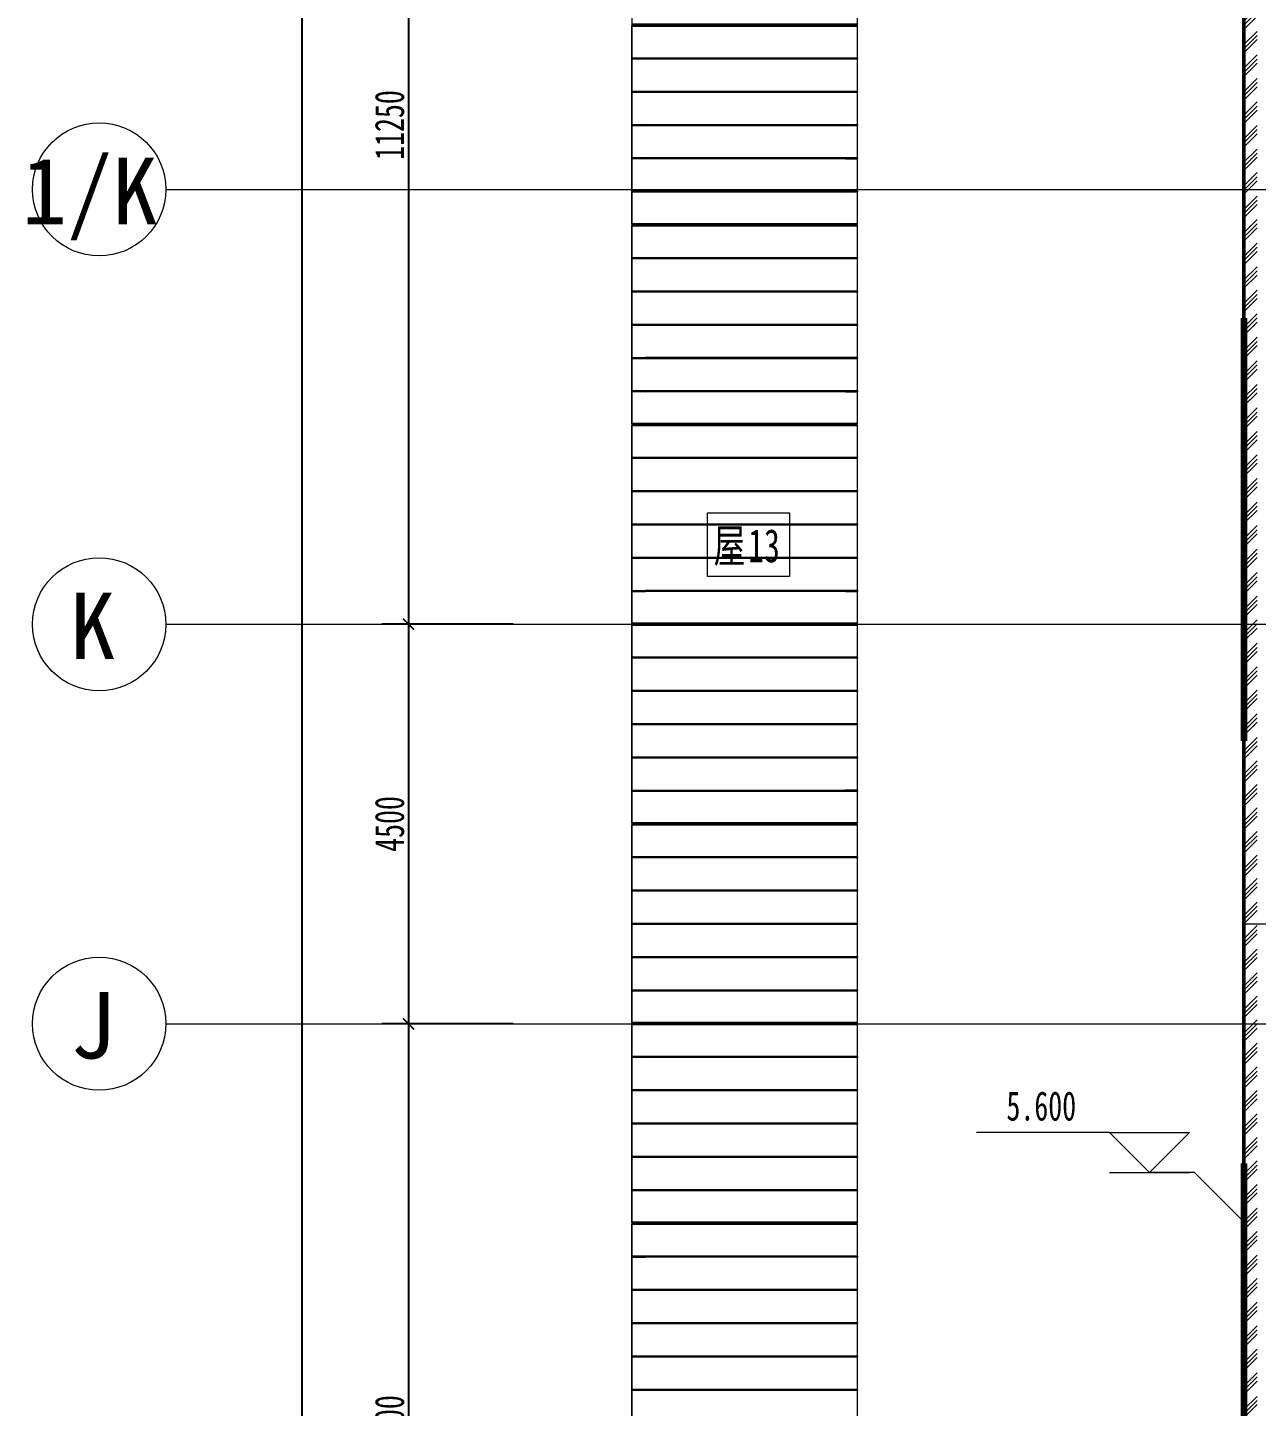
# Model space of a CAD drawing. Header units: millimetres. Extents: x 124696 to 347024, y 412631 to 564609.
# Drawn here: x 124719 to 138562, y 515040 to 530575 of the extents above; entities that cross this region are included whole.
import ezdxf

# ---------------------------------------------------------------- set-up
doc = ezdxf.new("R2010")
doc.units = ezdxf.units.MM
doc.header["$LTSCALE"] = 1500
doc.header["$MEASUREMENT"] = 0
for name, pattern in [('二层平面图$0$Aligning Line', [6.35, 3.175, -3.175]), ('二层平面图$0$IMPORT-216002', [3, 2, -1]), ('二层平面图$0$轴网线_12_3_3_3 mm', [21, 12, -3, 3, -3])]:
    doc.linetypes.add(name, pattern=pattern)
doc.layers.add('0-建筑底图', color=7, linetype='Continuous')
for name, color, linetype, lineweight in [('二层平面图$0$0-1', 7, 'Continuous', 5), ('二层平面图$0$A-ANNO-AXIS-TEXT', 7, 'Continuous', 15), ('二层平面图$0$A-ANNO-IDEN-LEVL', 3, 'Continuous', 15), ('二层平面图$0$A-COLU', 7, 'Continuous', 9), ('二层平面图$0$A-LINE', 7, 'Continuous', 9), ('二层平面图$0$A-LINE-1', 7, '二层平面图$0$IMPORT-216002', 9), ('二层平面图$0$A-LINE-4', 7, '二层平面图$0$Aligning Line', 100), ('二层平面图$0$A-ROOF', 241, 'Continuous', 9), ('二层平面图$0$A-ROOF-3', 50, 'Continuous', 50), ('二层平面图$0$A-ROOF-GRID-1', 9, 'Continuous', 9), ('二层平面图$0$A-WALL-CURT-PANEL-2', 7, 'Continuous', 9), ('二层平面图$0$A-WALL-CURT-PANEL-4', 140, 'Continuous', 9), ('二层平面图$0$A-WALL-CURT-STILE-2', 7, 'Continuous', 9), ('二层平面图$0$ANNO-DIMS', 3, 'Continuous', 15), ('二层平面图$0$ANNO-DOTE-1', 10, '二层平面图$0$轴网线_12_3_3_3 mm', 15), ('二层平面图$0$ANNO-TEXT', 7, 'Continuous', 15), ('二层平面图$0$ANNO-TEXT-1', 1, 'Continuous', 15)]:
    doc.layers.add(name, color=color, linetype=linetype, lineweight=lineweight)
doc.styles.add('二层平面图$0$黑体', font='simhei.ttf', dxfattribs={"width": 0.7, "height": 375})
doc.styles.add('二层平面图$0$黑体_3', font='simhei.ttf', dxfattribs={"height": 750})
doc.styles.add('二层平面图$0$黑体_5', font='simhei.ttf', dxfattribs={"width": 0.7, "height": 330})
doc.dimstyles.new('二层平面图$0$直线_2_2mm_黑体_引线_文字在上', dxfattribs={"dimscale": 304.8, "dimtxt": 412.811453, "dimasz": 0.393701, "dimexe": 0.984252, "dimexo": 0.0625, "dimgap": 0.147638, "dimtad": 1, "dimdec": 0, "dimzin": 0, "dimdsep": 46, "dimtxsty": '二层平面图$0$黑体_5', "dimblk1": '二层平面图$0$_Oblique', "dimblk2": '二层平面图$0$_Oblique', "dimsah": 1, "dimcen": 0.09, "dimazin": 0, "dimtfac": 1, "dimtdec": 4, "dimtix": 1, "dimtmove": 0, "dimatfit": 3, "dimfxl": 3.937008, "dimfxlon": 1, "dimtvp": 1, "dimtolj": 1, "dimtzin": 0, "dimarcsym": 2})

# ---------------------------------------------------------------- blocks, each defined once
blk = doc.blocks.new('二层平面图$0$屋顶檐口1 - 屋顶檐口1-2761451-104-2F')
at = {"layer": '二层平面图$0$A-ROOF-GRID-1'}
h = blk.add_hatch(dxfattribs=at)
h.set_pattern_fill('FP_47', color=256, style=0, pattern_type=2)
h.set_pattern_definition([(45, (0, 0), (-132.58252, 132.58252), []), (45, (46.88, 0), (0, 265.16504), []), (45, (-46.88, 0), (0, 265.16504), [])])
h.paths.add_polyline_path([(-6750, 49450), (-600, 49450), (-600, 49600), (-6600, 49600), (-6600, 89850), (9000, 89850), (9000, 90000), (-6750, 90000), (-6750, 49568)])
h.paths.add_polyline_path([(8912, 49450), (8965, 49450), (8965, 49600), (-550, 49600), (-550, 49450), (8831, 49450)])
at = {"layer": '二层平面图$0$A-ROOF-3'}
blk.add_line((-6750, 49450), (-6750, 90000), dxfattribs=at)
blk = doc.blocks.new('二层平面图$0$SHS-Roof-center_rvt-1-104-2F')
at = {"layer": '二层平面图$0$A-ROOF'}
blk.add_blockref('二层平面图$0$屋顶檐口1 - 屋顶檐口1-2761451-104-2F', (0, 0), dxfattribs=at)
blk = doc.blocks.new('二层平面图$0$廊子单元01 - 廊子单元01-12764968-104-2F')
at = {"layer": '二层平面图$0$A-WALL-CURT-PANEL-2'}
for p, q in [((-146, 2245), (-146, 2237)), ((2396, 2245), (-146, 2245)), ((-146, 2237), (2396, 2237)), ((-146, 2237), (-146, 13)), ((2396, 2237), (2396, 2245)), ((2396, 13), (2396, 2237)), ((-146, 13), (2396, 13)), ((-146, 13), (-146, 5)), ((-146, 5), (2396, 5)), ((2396, 5), (2396, 13)), ((-146, -5), (-146, -13)), ((2396, -5), (-146, -5)), ((-146, -13), (2396, -13)), ((-146, -13), (-146, -2237)), ((2396, -13), (2396, -5)), ((2396, -2237), (2396, -13)), ((-146, -2237), (2396, -2237)), ((-146, -2237), (-146, -2245)), ((-146, -2245), (2396, -2245)), ((2396, -2245), (2396, -2237))]:
    blk.add_line(p, q, dxfattribs=at)
blk = doc.blocks.new('二层平面图$0$顶板轮廓组 - 顶板轮廓组-7793063-104-2F')
at = {"layer": '二层平面图$0$A-WALL-CURT-PANEL-2'}
for p, q in [((-7863, -1483), (-7855, -1483)), ((-7855, -1483), (-5631, -1483)), ((-5631, -1483), (-5623, -1483))]:
    blk.add_line(p, q, dxfattribs=at)
blk = doc.blocks.new('二层平面图$0$钢板肋 - 钢板肋-7793064-104-2F')
at = {"layer": '二层平面图$0$A-WALL-CURT-PANEL-2'}
for p, q in [((392, -814), (396, -807)), ((392, -814), (511, -879)), ((515, -872), (396, -807)), ((511, -879), (515, -872)), ((511, -879), (2483, -1963)), ((2487, -1956), (515, -872)), ((2487, -1956), (2483, -1963)), ((2483, -1963), (2619, -2037)), ((2623, -2030), (2487, -1956)), ((2619, -2037), (2623, -2030))]:
    blk.add_line(p, q, dxfattribs=at)
blk = doc.blocks.new('二层平面图$0$钢板肋 - 钢板肋-7793144-104-2F')
at = {"layer": '二层平面图$0$A-WALL-CURT-PANEL-2'}
for p, q in [((545, -856), (549, -849)), ((545, -856), (666, -919)), ((669, -912), (549, -849)), ((666, -919), (669, -912)), ((666, -919), (2664, -1954)), ((2667, -1946), (669, -912)), ((2667, -1946), (2664, -1954)), ((2664, -1954), (2801, -2025)), ((2805, -2018), (2667, -1946)), ((2801, -2025), (2805, -2018))]:
    blk.add_line(p, q, dxfattribs=at)
blk = doc.blocks.new('二层平面图$0$钢板肋 - 钢板肋-7805324-104-2F')
at = {"layer": '二层平面图$0$A-WALL-CURT-PANEL-2'}
for p, q in [((392, -814), (396, -807)), ((392, -814), (511, -879)), ((515, -872), (396, -807)), ((511, -879), (515, -872)), ((511, -879), (2483, -1963)), ((2487, -1956), (515, -872)), ((2487, -1956), (2483, -1963)), ((2483, -1963), (2619, -2037)), ((2623, -2030), (2487, -1956)), ((2619, -2037), (2623, -2030))]:
    blk.add_line(p, q, dxfattribs=at)
blk = doc.blocks.new('二层平面图$0$钢板肋 - 钢板肋-7805329-104-2F')
at = {"layer": '二层平面图$0$A-WALL-CURT-PANEL-2'}
for p, q in [((-678, 1855), (-686, 1854)), ((-686, 1854), (-671, 1699)), ((-663, 1700), (-678, 1855)), ((-671, 1699), (-663, 1700)), ((-671, 1699), (-461, -541)), ((-453, -540), (-663, 1700)), ((-453, -540), (-461, -541)), ((-461, -541), (-448, -676)), ((-440, -675), (-453, -540)), ((-440, -675), (-448, -676))]:
    blk.add_line(p, q, dxfattribs=at)
blk = doc.blocks.new('二层平面图$0$钢板肋 - 钢板肋-7805337-104-2F')
at = {"layer": '二层平面图$0$A-WALL-CURT-PANEL-2'}
for p, q in [((545, -856), (549, -849)), ((545, -856), (666, -919)), ((669, -912), (549, -849)), ((666, -919), (669, -912)), ((666, -919), (2664, -1954)), ((2667, -1946), (669, -912)), ((2667, -1946), (2664, -1954)), ((2664, -1954), (2801, -2025)), ((2805, -2018), (2667, -1946)), ((2801, -2025), (2805, -2018))]:
    blk.add_line(p, q, dxfattribs=at)
blk = doc.blocks.new('二层平面图$0$钢板肋轮廓族 - 钢板肋轮廓族-7793068-104-2F')
at = {"layer": '二层平面图$0$A-WALL-CURT-PANEL-2'}
for p, q in [((-1735, -5338), (-1704, -5490)), ((-1249, -7693), (-1704, -5490)), ((-1222, -7826), (-1249, -7693))]:
    blk.add_line(p, q, dxfattribs=at)
blk = doc.blocks.new('二层平面图$0$钢板肋轮廓族 - 钢板肋轮廓族-7793148-104-2F')
at = {"layer": '二层平面图$0$A-WALL-CURT-PANEL-2'}
for p, q in [((1735, -5338), (1704, -5490)), ((1249, -7693), (1704, -5490)), ((1222, -7826), (1249, -7693))]:
    blk.add_line(p, q, dxfattribs=at)
blk = doc.blocks.new('二层平面图$0$钢板肋轮廓族 - 钢板肋轮廓族-7805328-104-2F')
at = {"layer": '二层平面图$0$A-WALL-CURT-PANEL-2'}
for p, q in [((-1735, -5338), (-1704, -5490)), ((-1249, -7693), (-1704, -5490)), ((-1222, -7826), (-1249, -7693))]:
    blk.add_line(p, q, dxfattribs=at)
blk = doc.blocks.new('二层平面图$0$钢板肋轮廓族 - 钢板肋轮廓族-7805341-104-2F')
at = {"layer": '二层平面图$0$A-WALL-CURT-PANEL-2'}
for p, q in [((1735, -5338), (1704, -5490)), ((1249, -7693), (1704, -5490)), ((1222, -7826), (1249, -7693))]:
    blk.add_line(p, q, dxfattribs=at)
blk = doc.blocks.new('二层平面图$0$矩形竖梃 - 8 x 50 mm 蜂窝铝板幕墙开缝-V387-104-2F')
at = {"layer": '二层平面图$0$A-WALL-CURT-STILE-2'}
for p, q in [((-11250, 67500), (-11255, 67500)), ((-11250, 67505), (-11250, 67500))]:
    blk.add_line(p, q, dxfattribs=at)
blk = doc.blocks.new('二层平面图$0$矩形竖梃 - 8 x 50 mm 蜂窝铝板幕墙开缝-V392-104-2F')
at = {"layer": '二层平面图$0$A-WALL-CURT-STILE-2'}
blk.add_line((-11250, 72005), (-11250, 72000), dxfattribs=at)
blk = doc.blocks.new('二层平面图$0$矩形竖梃 - 8 x 50 mm 蜂窝铝板幕墙开缝-V390-104-2F')
at = {"layer": '二层平面图$0$A-WALL-CURT-STILE-2'}
blk.add_line((-11250, 76500), (-11250, 76495), dxfattribs=at)
blk = doc.blocks.new('二层平面图$0$矩形竖梃 - 8 x 50 mm 蜂窝铝板幕墙开缝-V391-104-2F')
at = {"layer": '二层平面图$0$A-WALL-CURT-STILE-2'}
blk.add_line((-11250, 74255), (-11250, 74250), dxfattribs=at)
blk = doc.blocks.new('二层平面图$0$梁 - 梁-12800551-104-2F')
at = {"layer": '二层平面图$0$A-LINE'}
for p, q in [((-1, 2658), (-1, 2663)), ((49, 2663), (-1, 2663)), ((49, 2658), (49, 2663)), ((59, 2658), (59, 2663)), ((109, 2663), (59, 2663)), ((109, 2658), (109, 2663)), ((-14, 408), (-14, 418)), ((36, 408), (36, 418)), ((46, 408), (46, 418)), ((96, 408), (96, 418)), ((-27, -1837), (-27, -1832)), ((-27, -1837), (23, -1837)), ((23, -1837), (23, -1832)), ((33, -1837), (33, -1832)), ((33, -1837), (83, -1837)), ((83, -1837), (83, -1832))]:
    blk.add_line(p, q, dxfattribs=at)
blk = doc.blocks.new('二层平面图$0$梁 - 梁-12800552-104-2F')
at = {"layer": '二层平面图$0$A-COLU'}
for p, q in [((49, 2663), (-1, 2663)), ((109, 2663), (59, 2663))]:
    blk.add_line(p, q, dxfattribs=at)
at = {"layer": '二层平面图$0$A-LINE'}
for p, q in [((-1, 2658), (-1, 2663)), ((49, 2658), (49, 2663)), ((59, 2658), (59, 2663)), ((109, 2658), (109, 2663)), ((-14, 408), (-14, 418)), ((36, 408), (36, 418)), ((46, 408), (46, 418)), ((96, 408), (96, 418)), ((-27, -1837), (-27, -1832)), ((-27, -1837), (23, -1837)), ((23, -1837), (23, -1832)), ((33, -1837), (33, -1832)), ((33, -1837), (83, -1837)), ((83, -1837), (83, -1832))]:
    blk.add_line(p, q, dxfattribs=at)
blk = doc.blocks.new('二层平面图$0$矩形竖梃 - 8 x 50 mm 蜂窝铝板幕墙开缝-V657-104-2F')
at = {"layer": '二层平面图$0$A-WALL-CURT-STILE-2'}
blk.add_line((-13500, 60745), (-13500, 60750), dxfattribs=at)
blk = doc.blocks.new('二层平面图$0$矩形竖梃 - 8 x 50 mm 蜂窝铝板幕墙开缝-V658-104-2F')
at = {"layer": '二层平面图$0$A-WALL-CURT-STILE-2'}
for p, q in [((-13500, 63000), (-13495, 63000)), ((-13500, 62995), (-13500, 63000))]:
    blk.add_line(p, q, dxfattribs=at)
blk = doc.blocks.new('二层平面图$0$矩形竖梃 - 8 x 50 mm 蜂窝铝板幕墙开缝-V659-104-2F')
at = {"layer": '二层平面图$0$A-WALL-CURT-STILE-2'}
blk.add_line((-13500, 60750), (-13500, 60755), dxfattribs=at)
blk = doc.blocks.new('二层平面图$0$轴网 - 10mm圆_主轴号-315064-104-2F')
at = {"layer": '二层平面图$0$A-ANNO-AXIS-TEXT'}
blk.add_circle((0, 0), 5, dxfattribs=at)
blk = doc.blocks.new('二层平面图$0$_Oblique')
at = {"color": 0, "linetype": 'ByBlock', "lineweight": -2}
blk.add_line((-0.5, -0.5), (0.5, 0.5), dxfattribs=at)
blk = doc.blocks.new('*D2293')
at = {"layer": '二层平面图$0$ANNO-DIMS', "color": 0, "lineweight": -2, "transparency": 16777216}
for p, q in [((-14982, 78750), (-16463, 78750)), ((-16163, 78750), (-16163, 67500)), ((-14982, 67500), (-16463, 67500))]:
    blk.add_line(p, q, dxfattribs=at)
at = {"layer": '二层平面图$0$ANNO-DIMS', "color": 0, "lineweight": -2, "transparency": 16777216, "xscale": 120, "yscale": 120, "zscale": 120}
for p, rotation in [((-16163, 78750), 90), ((-16163, 67500), 270)]:
    blk.add_blockref('二层平面图$0$_Oblique', p, dxfattribs=dict(at, rotation=rotation))
at = {"layer": '二层平面图$0$ANNO-DIMS', "color": 0, "transparency": 16777216, "insert": (-16374, 73125), "char_height": 330, "width": 1008.03, "attachment_point": 5, "rotation": 90, "style": '二层平面图$0$黑体_5'}
blk.add_mtext('\\A1;11250', dxfattribs=at)
blk = doc.blocks.new('*D2294')
at = {"layer": '二层平面图$0$ANNO-DIMS', "color": 0, "lineweight": -2, "transparency": 16777216}
for p, q in [((-14982, 67500), (-16463, 67500)), ((-16163, 67500), (-16163, 63000)), ((-14982, 63000), (-16463, 63000))]:
    blk.add_line(p, q, dxfattribs=at)
at = {"layer": '二层平面图$0$ANNO-DIMS', "color": 0, "lineweight": -2, "transparency": 16777216, "xscale": 120, "yscale": 120, "zscale": 120}
for p, rotation in [((-16163, 67500), 90), ((-16163, 63000), 270)]:
    blk.add_blockref('二层平面图$0$_Oblique', p, dxfattribs=dict(at, rotation=rotation))
at = {"layer": '二层平面图$0$ANNO-DIMS', "color": 0, "transparency": 16777216, "insert": (-16374, 65250), "char_height": 330, "width": 806.42, "attachment_point": 5, "rotation": 90, "style": '二层平面图$0$黑体_5'}
blk.add_mtext('\\A1;4500', dxfattribs=at)
blk = doc.blocks.new('*D2295')
at = {"layer": '二层平面图$0$ANNO-DIMS', "color": 0, "lineweight": -2, "transparency": 16777216}
for p, q in [((-14982, 63000), (-16463, 63000)), ((-16163, 63000), (-16163, 54000)), ((-14982, 54000), (-16463, 54000))]:
    blk.add_line(p, q, dxfattribs=at)
at = {"layer": '二层平面图$0$ANNO-DIMS', "color": 0, "lineweight": -2, "transparency": 16777216, "xscale": 120, "yscale": 120, "zscale": 120}
for p, rotation in [((-16163, 63000), 90), ((-16163, 54000), 270)]:
    blk.add_blockref('二层平面图$0$_Oblique', p, dxfattribs=dict(at, rotation=rotation))
at = {"layer": '二层平面图$0$ANNO-DIMS', "color": 0, "transparency": 16777216, "insert": (-16374, 58500), "char_height": 330, "width": 806.42, "attachment_point": 5, "rotation": 90, "style": '二层平面图$0$黑体_5'}
blk.add_mtext('\\A1;9000', dxfattribs=at)
blk = doc.blocks.new('*D2272')
at = {"layer": '二层平面图$0$ANNO-DIMS', "color": 0, "lineweight": -2, "transparency": 16777216}
for p, q in [((-16182, 94500), (-17663, 94500)), ((-17363, 94500), (-17363, 4500)), ((-16182, 4500), (-17663, 4500))]:
    blk.add_line(p, q, dxfattribs=at)
at = {"layer": '二层平面图$0$ANNO-DIMS', "color": 0, "lineweight": -2, "transparency": 16777216, "xscale": 120, "yscale": 120, "zscale": 120}
for p, rotation in [((-17363, 94500), 90), ((-17363, 4500), 270)]:
    blk.add_blockref('二层平面图$0$_Oblique', p, dxfattribs=dict(at, rotation=rotation))
at = {"layer": '二层平面图$0$ANNO-DIMS', "color": 0, "transparency": 16777216, "insert": (-17574, 49500), "char_height": 330, "width": 1008.03, "attachment_point": 5, "rotation": 90, "style": '二层平面图$0$黑体_5'}
blk.add_mtext('\\A1;90000', dxfattribs=at)
blk = doc.blocks.new('二层平面图$0$高程点 - 高程点符号-322107-104-2F')
at = {"layer": '二层平面图$0$A-ANNO-IDEN-LEVL'}
for p, q in [((-3, 3), (-13, 3)), ((-3, 3), (3, 3)), ((0, 0), (-3, 3)), ((0, 0), (3, 3)), ((-3, 0), (2.99, 0))]:
    blk.add_line(p, q, dxfattribs=at)
blk = doc.blocks.new('二层平面图')
at = {"layer": '二层平面图$0$A-ANNO-IDEN-LEVL', "color": 8}
for p, q in [((-7305.7, 61323.7), (-7813, 61323.7)), ((-6750, 60768), (-7305.7, 61323.7))]:
    blk.add_line(p, q, dxfattribs=at)
at = {"layer": '二层平面图$0$A-LINE-1', "color": 8}
for q in [(21375, 64125), (-6750, 34875.4)]:
    blk.add_line((-6750, 64125), q, dxfattribs=at)
at = {"layer": '二层平面图$0$A-LINE-4', "color": 8}
blk.add_line((-6750, 90000), (-6750, 49450), dxfattribs=at)
at = {"layer": '二层平面图$0$ANNO-DOTE-1', "color": 8}
for p, q in [((-18896.2, 72400), (161528.2, 72400)), ((-18896.2, 67500), (161528.2, 67500)), ((-18896.2, 63000), (161528.2, 63000))]:
    blk.add_line(p, q, dxfattribs=at)
at = {"layer": '二层平面图$0$ANNO-TEXT-1', "color": 8, "flags": 128}
blk.add_lwpolyline([(-12793.7, 68754.1), (-11868.3, 68754.1), (-11868.3, 68040.1), (-12793.7, 68040.1)], close=True, dxfattribs=at)
at = {"layer": '二层平面图$0$0-1', "color": 8}
blk.add_blockref('二层平面图$0$SHS-Roof-center_rvt-1-104-2F', (0, 0), dxfattribs=at)
at = {"layer": '二层平面图$0$A-ANNO-AXIS-TEXT', "color": 8, "xscale": 149.9999999999999, "yscale": 149.9999999999999, "zscale": 149.9999999999999, "rotation": 269.9999999999997}
for p in [(-19646.2, 72400), (-19646.2, 67500), (-19646.2, 63000)]:
    blk.add_blockref('二层平面图$0$轴网 - 10mm圆_主轴号-315064-104-2F', p, dxfattribs=at)
at = {"layer": '二层平面图$0$A-ANNO-IDEN-LEVL', "color": 8, "xscale": 149.9999999999999, "yscale": 149.9999999999999, "zscale": 149.9999999999999}
blk.add_blockref('二层平面图$0$高程点 - 高程点符号-322107-104-2F', (-7813, 61323.7), dxfattribs=at)
at = {"layer": '二层平面图$0$A-COLU', "color": 8}
for name, p, rotation in [('二层平面图$0$梁 - 梁-12800552-104-2F', (-13538.5, 73836.7), 0.334698091070273), ('二层平面图$0$梁 - 梁-12800551-104-2F', (-11211.5, 74663.3), 180.3346980910692), ('二层平面图$0$梁 - 梁-12800552-104-2F', (-13538.5, 69336.7), 0.334698091070273), ('二层平面图$0$梁 - 梁-12800551-104-2F', (-11211.5, 70163.3), 180.3346980910692), ('二层平面图$0$梁 - 梁-12800552-104-2F', (-13538.5, 64836.7), 0.334698091070273), ('二层平面图$0$梁 - 梁-12800551-104-2F', (-11211.5, 65663.3), 180.3346980910692), ('二层平面图$0$梁 - 梁-12800552-104-2F', (-13538.5, 60336.7), 0.334698091070273), ('二层平面图$0$梁 - 梁-12800551-104-2F', (-11211.5, 61163.3), 180.3346980910692)]:
    blk.add_blockref(name, p, dxfattribs=dict(at, rotation=rotation))
at = {"layer": '二层平面图$0$A-WALL-CURT-PANEL-2', "color": 8}
for name, p, rotation in [('二层平面图$0$钢板肋 - 钢板肋-7805324-104-2F', (-10369.2, 74104.2), 208.7786206198871), ('二层平面图$0$钢板肋轮廓族 - 钢板肋轮廓族-7805328-104-2F', (-18522.9, 77406.4), 78.34949480519766), ('二层平面图$0$钢板肋轮廓族 - 钢板肋轮廓族-7805328-104-2F', (-18522.9, 77398.4), 78.34949480519766), ('二层平面图$0$钢板肋 - 钢板肋-7793144-104-2F', (-10226.7, 73369.5), 207.3862144216376), ('二层平面图$0$钢板肋 - 钢板肋-7793064-104-2F', (-10369.2, 72979.2), 208.7783195341309), ('二层平面图$0$钢板肋轮廓族 - 钢板肋轮廓族-7793148-104-2F', (-18522.9, 71101.6), 101.6504916670747), ('二层平面图$0$钢板肋轮廓族 - 钢板肋轮廓族-7793148-104-2F', (-18522.9, 71093.6), 101.6504916670746), ('二层平面图$0$钢板肋 - 钢板肋-7793064-104-2F', (-10369.2, 72604.2), 208.7783195341268), ('二层平面图$0$顶板轮廓组 - 顶板轮廓组-7793063-104-2F', (-15128.2, 79867.9), 89.9997238038405), ('二层平面图$0$钢板肋轮廓族 - 钢板肋轮廓族-7793068-104-2F', (-18522.9, 76281.4), 78.34948127782852), ('二层平面图$0$钢板肋轮廓族 - 钢板肋轮廓族-7793068-104-2F', (-18522.9, 76273.4), 78.34948127782853), ('二层平面图$0$钢板肋 - 钢板肋-7793064-104-2F', (-10369.2, 72229.2), 208.7783195341228), ('二层平面图$0$钢板肋轮廓族 - 钢板肋轮廓族-7793068-104-2F', (-18522.9, 75906.4), 78.34948127782434), ('二层平面图$0$钢板肋轮廓族 - 钢板肋轮廓族-7793068-104-2F', (-18522.9, 75898.4), 78.34948127782437), ('二层平面图$0$钢板肋 - 钢板肋-7793064-104-2F', (-10369.2, 71854.2), 208.7783195341188), ('二层平面图$0$钢板肋轮廓族 - 钢板肋轮廓族-7793068-104-2F', (-18522.9, 75531.4), 78.34948127782037), ('二层平面图$0$钢板肋轮廓族 - 钢板肋轮廓族-7793068-104-2F', (-18522.9, 75523.4), 78.34948127782037), ('二层平面图$0$钢板肋轮廓族 - 钢板肋轮廓族-7793068-104-2F', (-18522.9, 75156.4), 78.3494812778162), ('二层平面图$0$钢板肋轮廓族 - 钢板肋轮廓族-7793068-104-2F', (-18522.9, 75148.4), 78.34948127781622), ('二层平面图$0$钢板肋 - 钢板肋-7805337-104-2F', (-10226.7, 71119.5), 207.3865109687666), ('二层平面图$0$钢板肋 - 钢板肋-7805324-104-2F', (-10369.2, 70729.2), 208.7786206198872), ('二层平面图$0$钢板肋轮廓族 - 钢板肋轮廓族-7805341-104-2F', (-18522.9, 68851.6), 101.6505051947998), ('二层平面图$0$钢板肋轮廓族 - 钢板肋轮廓族-7805341-104-2F', (-18522.9, 68843.6), 101.6505051947998), ('二层平面图$0$钢板肋 - 钢板肋-7805324-104-2F', (-10369.2, 70354.2), 208.7786206198871), ('二层平面图$0$顶板轮廓组 - 顶板轮廓组-7793063-104-2F', (-15128.2, 77617.9), 89.99999999999952), ('二层平面图$0$钢板肋轮廓族 - 钢板肋轮廓族-7805328-104-2F', (-18522.9, 74031.4), 78.34949480519762), ('二层平面图$0$钢板肋轮廓族 - 钢板肋轮廓族-7805328-104-2F', (-18522.9, 74023.4), 78.34949480519762), ('二层平面图$0$钢板肋轮廓族 - 钢板肋轮廓族-7805328-104-2F', (-18522.9, 73656.4), 78.34949480519766), ('二层平面图$0$钢板肋轮廓族 - 钢板肋轮廓族-7805328-104-2F', (-18522.9, 73648.4), 78.34949480519766), ('二层平面图$0$钢板肋 - 钢板肋-7805324-104-2F', (-10369.2, 69604.2), 208.7786206198871), ('二层平面图$0$钢板肋轮廓族 - 钢板肋轮廓族-7805328-104-2F', (-18522.9, 73281.4), 78.34949480519762), ('二层平面图$0$钢板肋轮廓族 - 钢板肋轮廓族-7805328-104-2F', (-18522.9, 73273.4), 78.34949480519762), ('二层平面图$0$钢板肋 - 钢板肋-7805329-104-2F', (-11735.8, 71005.5), 84.63923276892241), ('二层平面图$0$钢板肋轮廓族 - 钢板肋轮廓族-7805328-104-2F', (-18522.9, 72906.4), 78.34949480519766), ('二层平面图$0$钢板肋轮廓族 - 钢板肋轮廓族-7805328-104-2F', (-18522.9, 72898.4), 78.34949480519766), ('二层平面图$0$钢板肋 - 钢板肋-7793144-104-2F', (-10226.7, 68869.5), 207.3862144216376), ('二层平面图$0$钢板肋 - 钢板肋-7793064-104-2F', (-10369.2, 68479.2), 208.7783195341309), ('二层平面图$0$钢板肋轮廓族 - 钢板肋轮廓族-7793148-104-2F', (-18522.9, 66601.6), 101.6504916670747), ('二层平面图$0$钢板肋轮廓族 - 钢板肋轮廓族-7793148-104-2F', (-18522.9, 66593.6), 101.6504916670746), ('二层平面图$0$钢板肋 - 钢板肋-7793064-104-2F', (-10369.2, 68104.2), 208.7783195341268), ('二层平面图$0$顶板轮廓组 - 顶板轮廓组-7793063-104-2F', (-15128.2, 75367.9), 89.9997238038405), ('二层平面图$0$钢板肋轮廓族 - 钢板肋轮廓族-7793068-104-2F', (-18522.9, 71781.4), 78.34948127782852), ('二层平面图$0$钢板肋轮廓族 - 钢板肋轮廓族-7793068-104-2F', (-18522.9, 71773.4), 78.34948127782853), ('二层平面图$0$钢板肋 - 钢板肋-7793064-104-2F', (-10369.2, 67729.2), 208.7783195341228), ('二层平面图$0$钢板肋轮廓族 - 钢板肋轮廓族-7793068-104-2F', (-18522.9, 71406.4), 78.34948127782434), ('二层平面图$0$钢板肋轮廓族 - 钢板肋轮廓族-7793068-104-2F', (-18522.9, 71398.4), 78.34948127782437), ('二层平面图$0$钢板肋 - 钢板肋-7793064-104-2F', (-10369.2, 67354.2), 208.7783195341188), ('二层平面图$0$钢板肋轮廓族 - 钢板肋轮廓族-7793068-104-2F', (-18522.9, 71031.4), 78.34948127782037), ('二层平面图$0$钢板肋轮廓族 - 钢板肋轮廓族-7793068-104-2F', (-18522.9, 71023.4), 78.34948127782037), ('二层平面图$0$钢板肋轮廓族 - 钢板肋轮廓族-7793068-104-2F', (-18522.9, 70656.4), 78.3494812778162), ('二层平面图$0$钢板肋轮廓族 - 钢板肋轮廓族-7793068-104-2F', (-18522.9, 70648.4), 78.34948127781622), ('二层平面图$0$钢板肋 - 钢板肋-7805337-104-2F', (-10226.7, 66619.5), 207.3865109687666), ('二层平面图$0$钢板肋 - 钢板肋-7805324-104-2F', (-10369.2, 66229.2), 208.7786206198872), ('二层平面图$0$钢板肋轮廓族 - 钢板肋轮廓族-7805341-104-2F', (-18522.9, 64351.6), 101.6505051947998), ('二层平面图$0$钢板肋轮廓族 - 钢板肋轮廓族-7805341-104-2F', (-18522.9, 64343.6), 101.6505051947998), ('二层平面图$0$钢板肋 - 钢板肋-7805324-104-2F', (-10369.2, 65854.2), 208.7786206198871), ('二层平面图$0$顶板轮廓组 - 顶板轮廓组-7793063-104-2F', (-15128.2, 73117.9), 89.99999999999952), ('二层平面图$0$钢板肋轮廓族 - 钢板肋轮廓族-7805328-104-2F', (-18522.9, 69531.4), 78.34949480519762), ('二层平面图$0$钢板肋轮廓族 - 钢板肋轮廓族-7805328-104-2F', (-18522.9, 69523.4), 78.34949480519762), ('二层平面图$0$钢板肋轮廓族 - 钢板肋轮廓族-7805328-104-2F', (-18522.9, 69156.4), 78.34949480519766), ('二层平面图$0$钢板肋轮廓族 - 钢板肋轮廓族-7805328-104-2F', (-18522.9, 69148.4), 78.34949480519766), ('二层平面图$0$钢板肋 - 钢板肋-7805324-104-2F', (-10369.2, 65104.2), 208.7786206198871), ('二层平面图$0$钢板肋轮廓族 - 钢板肋轮廓族-7805328-104-2F', (-18522.9, 68781.4), 78.34949480519762), ('二层平面图$0$钢板肋轮廓族 - 钢板肋轮廓族-7805328-104-2F', (-18522.9, 68773.4), 78.34949480519762), ('二层平面图$0$钢板肋 - 钢板肋-7805329-104-2F', (-11735.8, 66505.5), 84.63923276892241), ('二层平面图$0$钢板肋轮廓族 - 钢板肋轮廓族-7805328-104-2F', (-18522.9, 68406.4), 78.34949480519766), ('二层平面图$0$钢板肋轮廓族 - 钢板肋轮廓族-7805328-104-2F', (-18522.9, 68398.4), 78.34949480519766), ('二层平面图$0$钢板肋 - 钢板肋-7793144-104-2F', (-10226.7, 64369.5), 207.3862144216376), ('二层平面图$0$钢板肋 - 钢板肋-7793064-104-2F', (-10369.2, 63979.2), 208.7783195341309), ('二层平面图$0$钢板肋轮廓族 - 钢板肋轮廓族-7793148-104-2F', (-18522.9, 62101.6), 101.6504916670747), ('二层平面图$0$钢板肋轮廓族 - 钢板肋轮廓族-7793148-104-2F', (-18522.9, 62093.6), 101.6504916670746), ('二层平面图$0$钢板肋 - 钢板肋-7793064-104-2F', (-10369.2, 63604.2), 208.7783195341268), ('二层平面图$0$顶板轮廓组 - 顶板轮廓组-7793063-104-2F', (-15128.2, 70867.9), 89.9997238038405), ('二层平面图$0$钢板肋轮廓族 - 钢板肋轮廓族-7793068-104-2F', (-18522.9, 67281.4), 78.34948127782852), ('二层平面图$0$钢板肋轮廓族 - 钢板肋轮廓族-7793068-104-2F', (-18522.9, 67273.4), 78.34948127782853), ('二层平面图$0$钢板肋 - 钢板肋-7793064-104-2F', (-10369.2, 63229.2), 208.7783195341228), ('二层平面图$0$钢板肋轮廓族 - 钢板肋轮廓族-7793068-104-2F', (-18522.9, 66906.4), 78.34948127782434), ('二层平面图$0$钢板肋轮廓族 - 钢板肋轮廓族-7793068-104-2F', (-18522.9, 66898.4), 78.34948127782437), ('二层平面图$0$钢板肋 - 钢板肋-7793064-104-2F', (-10369.2, 62854.2), 208.7783195341188), ('二层平面图$0$钢板肋轮廓族 - 钢板肋轮廓族-7793068-104-2F', (-18522.9, 66531.4), 78.34948127782037), ('二层平面图$0$钢板肋轮廓族 - 钢板肋轮廓族-7793068-104-2F', (-18522.9, 66523.4), 78.34948127782037), ('二层平面图$0$钢板肋轮廓族 - 钢板肋轮廓族-7793068-104-2F', (-18522.9, 66156.4), 78.3494812778162), ('二层平面图$0$钢板肋轮廓族 - 钢板肋轮廓族-7793068-104-2F', (-18522.9, 66148.4), 78.34948127781622), ('二层平面图$0$钢板肋 - 钢板肋-7805337-104-2F', (-10226.7, 62119.6), 207.3865109687666), ('二层平面图$0$钢板肋 - 钢板肋-7805324-104-2F', (-10369.2, 61729.2), 208.7786206198872), ('二层平面图$0$钢板肋轮廓族 - 钢板肋轮廓族-7805341-104-2F', (-18522.9, 59851.7), 101.6505051947998), ('二层平面图$0$钢板肋轮廓族 - 钢板肋轮廓族-7805341-104-2F', (-18522.9, 59843.7), 101.6505051947998), ('二层平面图$0$钢板肋 - 钢板肋-7805324-104-2F', (-10369.2, 61354.2), 208.7786206198871), ('二层平面图$0$顶板轮廓组 - 顶板轮廓组-7793063-104-2F', (-15128.2, 68617.9), 89.99999999999952), ('二层平面图$0$钢板肋轮廓族 - 钢板肋轮廓族-7805328-104-2F', (-18522.9, 65031.4), 78.34949480519762), ('二层平面图$0$钢板肋轮廓族 - 钢板肋轮廓族-7805328-104-2F', (-18522.9, 65023.4), 78.34949480519762), ('二层平面图$0$钢板肋轮廓族 - 钢板肋轮廓族-7805328-104-2F', (-18522.9, 64656.4), 78.34949480519766), ('二层平面图$0$钢板肋轮廓族 - 钢板肋轮廓族-7805328-104-2F', (-18522.9, 64648.4), 78.34949480519766), ('二层平面图$0$钢板肋 - 钢板肋-7805324-104-2F', (-10369.2, 60604.2), 208.7786206198871), ('二层平面图$0$钢板肋轮廓族 - 钢板肋轮廓族-7805328-104-2F', (-18522.9, 64281.4), 78.34949480519762), ('二层平面图$0$钢板肋轮廓族 - 钢板肋轮廓族-7805328-104-2F', (-18522.9, 64273.4), 78.34949480519762), ('二层平面图$0$钢板肋 - 钢板肋-7805329-104-2F', (-11735.8, 62005.5), 84.63923276892241), ('二层平面图$0$钢板肋轮廓族 - 钢板肋轮廓族-7805328-104-2F', (-18522.9, 63906.4), 78.34949480519766), ('二层平面图$0$钢板肋轮廓族 - 钢板肋轮廓族-7805328-104-2F', (-18522.9, 63898.4), 78.34949480519766), ('二层平面图$0$钢板肋 - 钢板肋-7793144-104-2F', (-10226.7, 59869.5), 207.3862144216376), ('二层平面图$0$钢板肋 - 钢板肋-7793064-104-2F', (-10369.2, 59479.2), 208.7783195341309), ('二层平面图$0$钢板肋轮廓族 - 钢板肋轮廓族-7793148-104-2F', (-18522.9, 57601.7), 101.6504916670747), ('二层平面图$0$钢板肋轮廓族 - 钢板肋轮廓族-7793148-104-2F', (-18522.9, 57593.7), 101.6504916670746), ('二层平面图$0$顶板轮廓组 - 顶板轮廓组-7793063-104-2F', (-15128.2, 66367.9), 89.9997238038405), ('二层平面图$0$钢板肋 - 钢板肋-7793064-104-2F', (-10369.2, 59104.2), 208.7783195341268), ('二层平面图$0$钢板肋轮廓族 - 钢板肋轮廓族-7793068-104-2F', (-18522.9, 62781.4), 78.34948127782852), ('二层平面图$0$钢板肋轮廓族 - 钢板肋轮廓族-7793068-104-2F', (-18522.9, 62773.4), 78.34948127782853), ('二层平面图$0$钢板肋 - 钢板肋-7793064-104-2F', (-10369.2, 58729.2), 208.7783195341228), ('二层平面图$0$钢板肋轮廓族 - 钢板肋轮廓族-7793068-104-2F', (-18522.9, 62406.4), 78.34948127782434), ('二层平面图$0$钢板肋轮廓族 - 钢板肋轮廓族-7793068-104-2F', (-18522.9, 62398.4), 78.34948127782437), ('二层平面图$0$钢板肋 - 钢板肋-7793064-104-2F', (-10369.2, 58354.2), 208.7783195341188), ('二层平面图$0$钢板肋轮廓族 - 钢板肋轮廓族-7793068-104-2F', (-18522.9, 62031.4), 78.34948127782037), ('二层平面图$0$钢板肋轮廓族 - 钢板肋轮廓族-7793068-104-2F', (-18522.9, 62023.4), 78.34948127782037), ('二层平面图$0$钢板肋轮廓族 - 钢板肋轮廓族-7793068-104-2F', (-18522.9, 61656.4), 78.3494812778162), ('二层平面图$0$钢板肋轮廓族 - 钢板肋轮廓族-7793068-104-2F', (-18522.9, 61648.4), 78.34948127781622)]:
    blk.add_blockref(name, p, dxfattribs=dict(at, rotation=rotation))
at = {"layer": '二层平面图$0$A-WALL-CURT-PANEL-4', "color": 8, "rotation": 180}
for p in [(-11250, 74250), (-11250, 69750), (-11250, 65250), (-11250, 60750)]:
    blk.add_blockref('二层平面图$0$廊子单元01 - 廊子单元01-12764968-104-2F', p, dxfattribs=at)
at = {"layer": '二层平面图$0$A-WALL-CURT-STILE-2', "color": 8}
for name, p in [('二层平面图$0$矩形竖梃 - 8 x 50 mm 蜂窝铝板幕墙开缝-V392-104-2F', (0, 0)), ('二层平面图$0$矩形竖梃 - 8 x 50 mm 蜂窝铝板幕墙开缝-V390-104-2F', (0, -4500)), ('二层平面图$0$矩形竖梃 - 8 x 50 mm 蜂窝铝板幕墙开缝-V391-104-2F', (0, -4500)), ('二层平面图$0$矩形竖梃 - 8 x 50 mm 蜂窝铝板幕墙开缝-V390-104-2F', (0, -6750)), ('二层平面图$0$矩形竖梃 - 8 x 50 mm 蜂窝铝板幕墙开缝-V387-104-2F', (0, 0)), ('二层平面图$0$矩形竖梃 - 8 x 50 mm 蜂窝铝板幕墙开缝-V658-104-2F', (0, 0)), ('二层平面图$0$矩形竖梃 - 8 x 50 mm 蜂窝铝板幕墙开缝-V659-104-2F', (0, 0)), ('二层平面图$0$矩形竖梃 - 8 x 50 mm 蜂窝铝板幕墙开缝-V657-104-2F', (0, 0))]:
    blk.add_blockref(name, p, dxfattribs=at)
at = {"layer": '二层平面图$0$A-ANNO-AXIS-TEXT', "color": 8, "char_height": 750, "attachment_point": 1, "style": '二层平面图$0$黑体_3'}
for s, insert, width in [('1/K', (-20518.6, 72757.9), 1984.177), ('\\f黑体|b0|i0|c134|p49|;K', (-19973.3, 67857.9), 661.392), ('\\f黑体|b0|i0|c134|p49|;J', (-19973.3, 63357.9), 661.392)]:
    blk.add_mtext(s, dxfattribs=dict(at, insert=insert, width=width))
at = {"layer": '二层平面图$0$A-ANNO-IDEN-LEVL', "color": 8, "insert": (-9425.8, 62238.1), "char_height": 330, "width": 990.683, "attachment_point": 1, "line_spacing_factor": 0.872751, "style": '二层平面图$0$黑体_5'}
blk.add_mtext('5.600', dxfattribs=at)
at = {"layer": '二层平面图$0$ANNO-TEXT', "color": 8, "char_height": 375, "width": 471.392, "attachment_point": 1, "style": '二层平面图$0$黑体'}
for s, insert in [('\\f黑体|b0|i0|c134|p49|;\\W.7;屋', (-12724.2, 68573.5)), ('13', (-12335.3, 68573.5))]:
    blk.add_mtext(s, dxfattribs=dict(at, insert=insert))
at = {"layer": '二层平面图$0$ANNO-DIMS', "color": 8}
for base, p1, p2, override, picture, middle in [((-17362.6, 4500), (-16162.6, 94500), (-16162.6, 4500), {"dimpost": '<>', "dimfxl": 90000}, '*D2272', (-17574.5, 49500)), ((-16162.6, 67500), (-14962.6, 78750), (-14962.6, 67500), {"dimpost": '<>', "dimfxl": 11250}, '*D2293', (-16374.5, 73125)), ((-16162.6, 63000), (-14962.6, 67500), (-14962.6, 63000), {"dimpost": '<>', "dimfxl": 4500}, '*D2294', (-16374.5, 65250)), ((-16162.6, 54000), (-14962.6, 63000), (-14962.6, 54000), {"dimpost": '<>', "dimfxl": 9000}, '*D2295', (-16374.5, 58500))]:
    dim = blk.add_linear_dim(base=base, p1=p1, p2=p2, angle=90, dimstyle='二层平面图$0$直线_2_2mm_黑体_引线_文字在上', override=override, dxfattribs=at)
    dim.commit()
    dim.dimension.update_dxf_attribs({"geometry": picture, "text_midpoint": middle})

msp = doc.modelspace()

# ---------------------------------------------------------------- block references
at = {"layer": '0-建筑底图'}
msp.add_blockref('二层平面图', (145172, 456352), dxfattribs=at)

doc.saveas('drawing.dxf')
